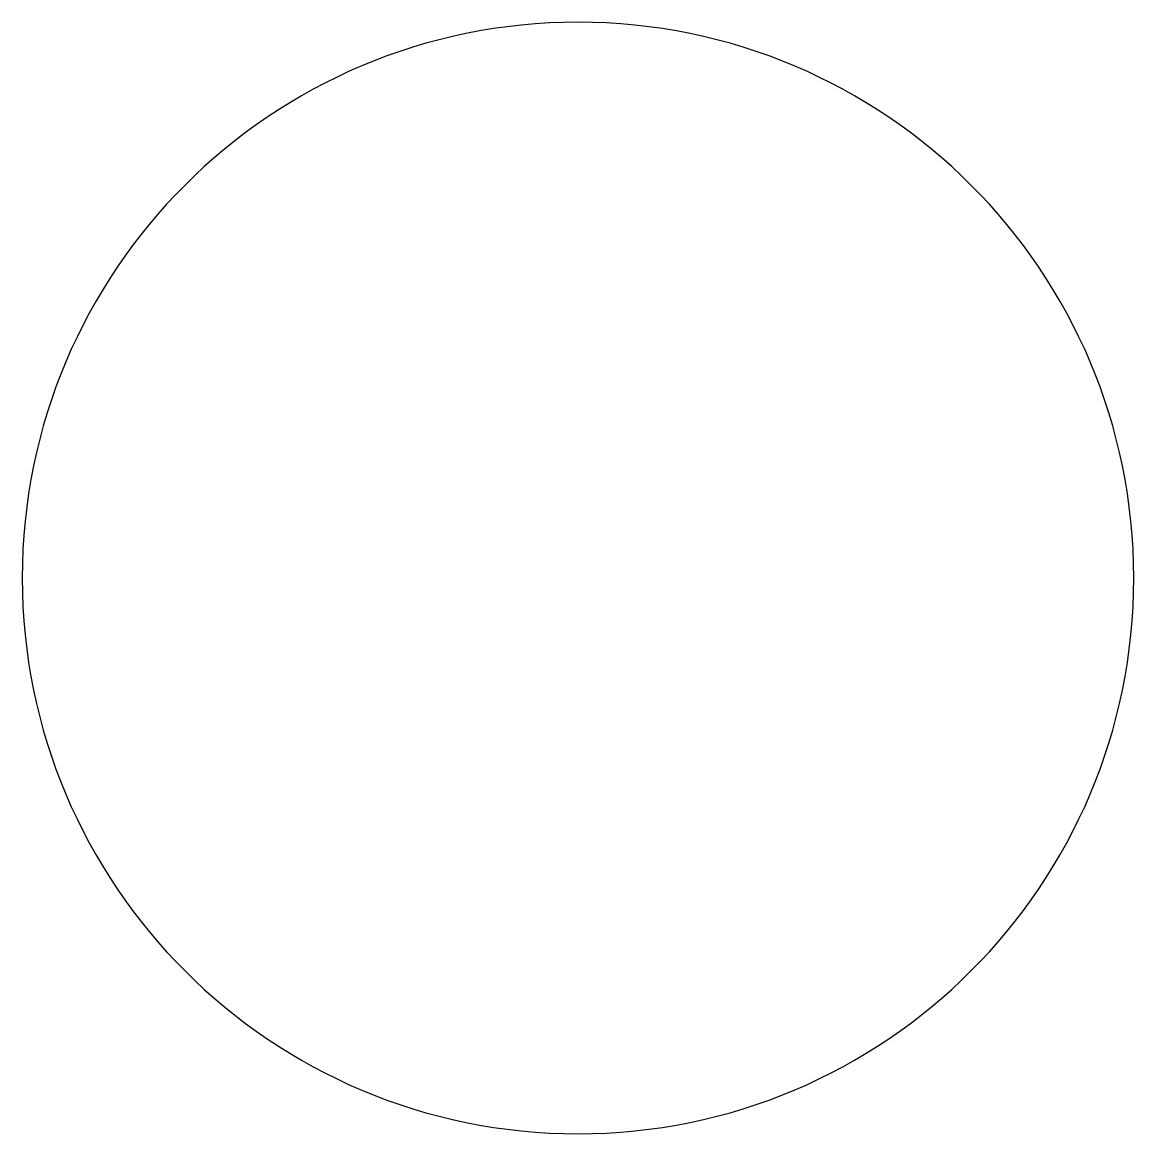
# Model space of a CAD drawing. Header units: millimetres. Extents: x -75 to -25, y 25 to 75.
import ezdxf

# ---------------------------------------------------------------- set-up
doc = ezdxf.new("R2010")
doc.units = ezdxf.units.MM

msp = doc.modelspace()

# ---------------------------------------------------------------- linework, layer by layer
at = {"extrusion": (0, 0, -1)}
msp.add_circle((50, 50), 25, dxfattribs=at)

doc.saveas('drawing.dxf')
